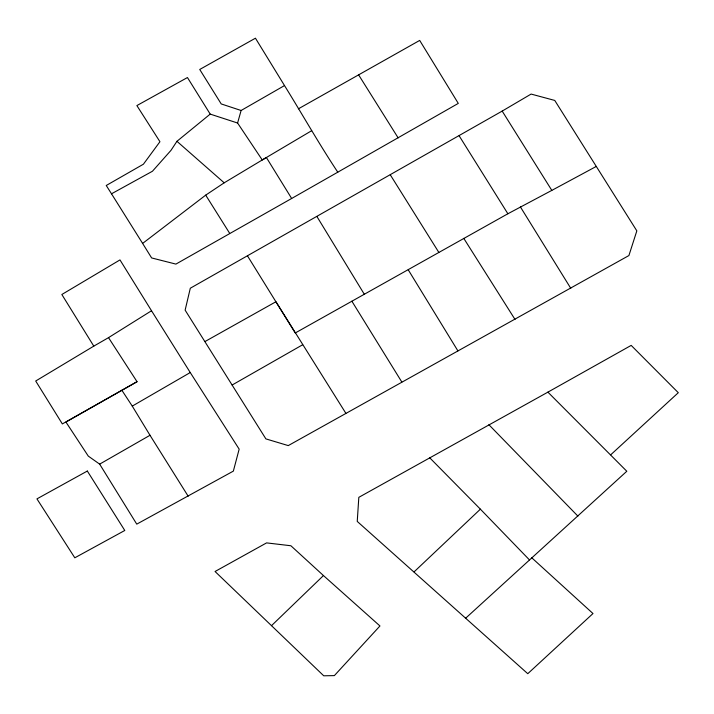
<?xml version="1.0" encoding="UTF-8"?>
<svg xmlns="http://www.w3.org/2000/svg" width="714" height="714" viewBox="0 0 714 714"><rect width="100%" height="100%" fill="white"/><g stroke="black" fill="none" stroke-linecap="round" stroke-linejoin="round"><path stroke-width="1.07" d="M311.661 130.698L262.252 159.963L237.592 123.022L241.109 110.491L284.511 85.573C302.352 114.365 319.024 143.916 337.784 172.181L458.29 103.396L419.689 40.421L298.381 108.823M210.202 114.106L176.938 141.31L170.985 150.351L152.448 171.244L111.509 193.797L106.243 185.488L143.398 164.211L159.945 141.711L136.874 105.583L187.452 77.54L210.202 114.106L237.592 123.022M465.421 618.422L626.803 471.258L547.906 392.138L358.821 497.337L357.241 521.416L527.771 673.695L592.986 613.54L531.635 557.67M271.507 625.669L323.46 575.564L379.955 625.973L334.366 675.605L323.728 675.801L215.057 571.495L266.581 542.89L290.893 545.755L323.46 575.564M414.093 571.86L480.388 509.171L529.413 559.847M610.747 454.782L678.3 392.7L631.185 345.397L547.906 392.138M291.66 198.474L175.903 264.1L151.627 257.941L142.621 243.42L205.703 195.136L224.196 182.811L266.376 157.499L291.66 198.474L337.784 172.181M108.519 337.642L151.52 310.751L119.979 259.914L61.841 294.498L93.793 346.129L108.519 337.642L137.043 381.704L62.35 423.929L35.7 381.008L93.793 346.129M502.183 111.089L531.1 94.07L554.751 100.433L636.834 230.863L628.909 255.55L288.26 445.598L265.885 438.887L185.131 310.144L190.308 288.224L502.183 111.089L551.824 190.388L596.261 166.442M121.88 390.29L132.268 406.105L190.254 372.547L239.163 449.142L233.353 471.115L136.758 524.138L99.657 464.136L88.268 456.085L65.929 422.045L137.043 381.704M99.657 464.136L150.002 435.281L188.166 496.203M232.139 385.016L302.674 344.755M247.579 256.023L295.239 332.983L507.877 213.763L551.824 190.388M205.123 341.462L275.934 301.745L345.871 413.308M241.109 110.491L221.215 103.932L199.733 69.472L255.442 38.199L284.511 85.573M176.938 141.31L224.196 182.811M429.471 457.54L480.388 509.171M488.894 424.723L577.894 516.115M463.77 238.351L515.008 319.435M358.499 74.684L398.153 137.9M205.703 195.136L229.605 233.21M459.138 135.785L507.877 213.763M390.281 174.823L438.833 252.39M111.509 193.797L142.621 243.42M151.52 310.751L190.254 372.547M520.408 206.926L570.772 288.322M351.868 301.201L401.83 382.026M408.238 269.812L457.906 350.895M316.9 216.485L364.408 294.427M132.268 406.105L150.002 435.281M87.331 471.044L36.941 498.881L74.809 557.804L124.78 530.475L87.331 471.044"/></g></svg>
